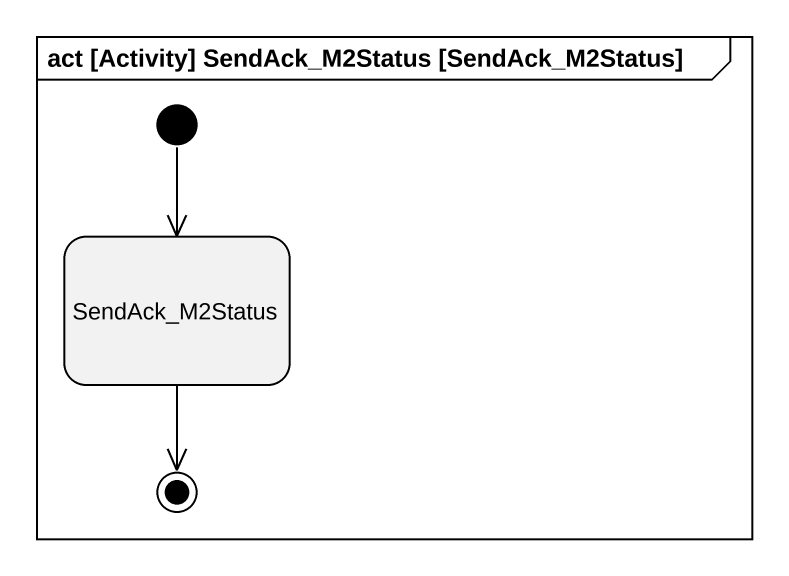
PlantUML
@startuml
mainframe act [Activity] SendAck_M2Status [SendAck_M2Status]
hide empty description
state SendAck_M2Status
[*] --> SendAck_M2Status
SendAck_M2Status --> [*]
@enduml
